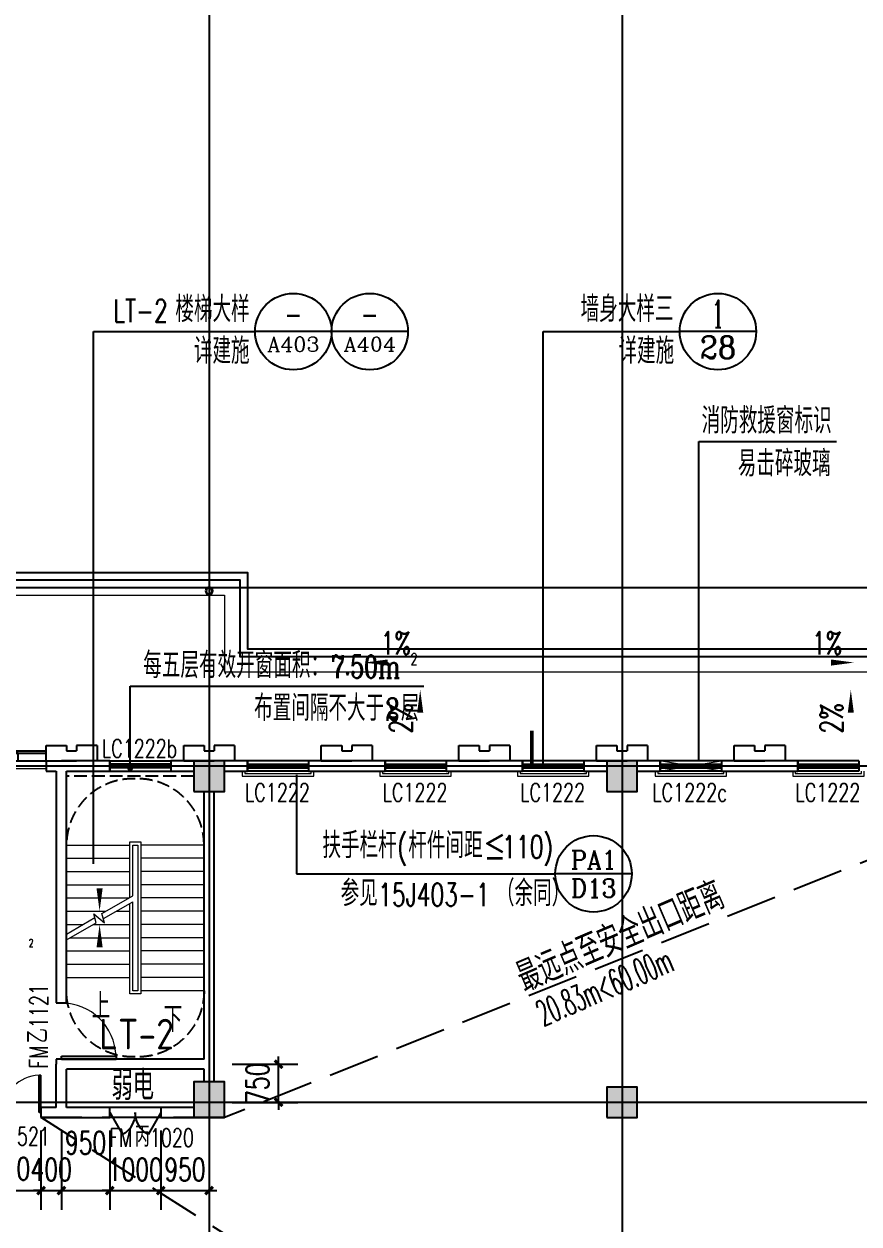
# Model space of a CAD drawing. Extents: x 1738711 to 2346805, y 1189731 to 2516152.
# Drawn here: x 1979659 to 1996042, y 1795938 to 1819485 of the extents above; entities that cross this region are included whole.
import ezdxf
from ezdxf.enums import TextEntityAlignment as Align

# ---------------------------------------------------------------- set-up
doc = ezdxf.new("R2010")
doc.units = 0
doc.header["$LTSCALE"] = 1000
doc.header["$MEASUREMENT"] = 0
doc.linetypes.add('DASH', pattern=[0.35, 0.25, -0.1])
doc.linetypes.add('复件 140224通州运河二期售楼部条件图_t3$0$X-ME SHAFT SH$0$X-B2$0$WATER_LINE', pattern=[0])
for name, color, linetype, lineweight in [('_0', 7, 'Continuous', 25), ('STAIR', 2, 'Continuous', 5), ('屋面水线', 6, 'Continuous', 15), ('栏杆', 6, 'Continuous', 15)]:
    doc.layers.add(name, color=color, linetype=linetype, lineweight=lineweight)
for name, color, linetype in [('A-Detl-Thin', 1, 'Continuous'), ('AR-TEXT', 7, 'Continuous'), ('COLUMN', 9, 'Continuous'), ('DIM_IDEN', 3, 'Continuous'), ('DIM_LEAD', 3, 'Continuous'), ('DIM_SYMB', 3, 'Continuous'), ('DOTE', 1, 'Continuous'), ('PUB_DIM', 3, 'Continuous'), ('PUB_HATCH', 8, 'Continuous'), ('PUB_TEXT', 7, 'Continuous'), ('SPACE_ALL', 1, 'Continuous'), ('WALL', 40, 'Continuous'), ('WINDOW', 144, 'Continuous'), ('WINDOW_TEXT', 7, 'Continuous'), ('YS', 6, 'Continuous'), ('文字', 6, 'Continuous'), ('疏散距离', 211, 'DASH'), ('看线', 8, 'Continuous')]:
    doc.layers.add(name, color=color, linetype=linetype)
doc.styles.add('_TCH_DIM', font='SIMPLEX', dxfattribs={"bigfont": 'GBCBIG'})
doc.styles.add('_TCH_DIM_T3', font='SIMPLEX', dxfattribs={"width": 0.705882, "bigfont": 'GBCBIG'})
doc.styles.add('_TCH_LABEL', font='COMPLEX', dxfattribs={"bigfont": 'GBCBIG'})
doc.styles.add('_TCH_SPACE', font='SIMPLEX', dxfattribs={"height": 5, "bigfont": 'GBCBIG'})
doc.styles.add('_TCH_WINDOW', font='SIMPLEX', dxfattribs={"height": 3.5, "bigfont": 'GBCBIG'})
doc.styles.get("Standard").update_dxf_attribs({"font": 'gbenor.shx', "bigfont": 'gbcbig.shx'})
doc.dimstyles.new('_TCH_ARCH&&150', dxfattribs={"dimtxt": 446.25, "dimasz": 150, "dimexe": 375, "dimexo": 450, "dimgap": 189.375, "dimtad": 1, "dimdec": 0, "dimzin": 0, "dimdsep": 46, "dimtxsty": '_TCH_DIM_T3', "dimblk": 'ARCHTICK', "dimcen": 0.09, "dimclrt": 7, "dimazin": 2, "dimtfac": 1, "dimtdec": 0, "dimtix": 1, "dimtmove": 2, "dimatfit": 3, "dimfxl": 1, "dimtolj": 1, "dimtzin": 0, "dimarcsym": 0})

# ---------------------------------------------------------------- blocks, each defined once
blk = doc.blocks.new('dgh321')
at = {"layer": 'WALL', "linetype": '复件 140224通州运河二期售楼部条件图_t3$0$X-ME SHAFT SH$0$X-B2$0$WATER_LINE'}
for p, q in [((3247025, -2494105), (3247425, -2494105)), ((3247025, -2494105), (3247025, -2494405)), ((3247425, -2494105), (3247625, -2494105)), ((3248025, -2494105), (3247625, -2494105)), ((3248025, -2494405), (3248025, -2494105)), ((3247425, -2494405), (3247425, -2494305)), ((3247425, -2494305), (3247625, -2494305)), ((3247625, -2494405), (3247625, -2494305)), ((3247025, -2494405), (3247425, -2494405)), ((3248025, -2494405), (3247625, -2494405))]:
    blk.add_line(p, q, dxfattribs=at)
blk = doc.blocks.new('hearherherhr')
at = {"layer": '看线', "linetype": 'DASH'}
for centre, start, end in [((1981792, 1704275), 87.7958, 180), ((1981892, 1704275), 0, 92.2042)]:
    blk.add_arc(centre, 1300, start, end, dxfattribs=at)
blk = doc.blocks.new('hreahearHERH')
at = {"layer": 'DIM_SYMB'}
for points in [[(1982542, 1701285, 0, 0, 0), (1982542, 1704950, 0, 0, 0), (1981142, 1704950, 0, 0, 0), (1981142, 1702975, 0, 120, 0), (1981142, 1703425, 0, 0, 0)], [(1981142, 1701545, 0, 0, 0), (1981142, 1702715, 0, 120, 0), (1981142, 1702265, 0, 0, 0)]]:
    blk.add_lwpolyline(points, format="xyseb", dxfattribs=at)
at = {"layer": 'STAIR'}
for p, q in [((1980492, 1704275), (1981732, 1704275)), ((1981732, 1703244), (1981732, 1704335)), ((1981732, 1704335), (1981952, 1704335)), ((1981792, 1703278), (1981792, 1704275)), ((1981792, 1704275), (1981892, 1704275)), ((1981892, 1704275), (1981892, 1701415)), ((1981952, 1704335), (1981952, 1701355)), ((1983192, 1704275), (1981952, 1704275)), ((1980492, 1704015), (1981732, 1704015)), ((1983192, 1704015), (1981952, 1704015)), ((1980492, 1703755), (1981732, 1703755)), ((1983192, 1703755), (1981952, 1703755)), ((1980492, 1703495), (1981732, 1703495)), ((1983192, 1703495), (1981952, 1703495)), ((1980492, 1703235), (1981717, 1703235)), ((1981189, 1702930), (1981792, 1703278)), ((1983192, 1703235), (1981952, 1703235)), ((1980492, 1702975), (1981267, 1702975)), ((1981216, 1702830), (1981792, 1703163)), ((1981467, 1702975), (1981732, 1702975)), ((1981732, 1701355), (1981732, 1703128)), ((1981792, 1701415), (1981792, 1703163)), ((1983192, 1702975), (1981952, 1702975)), ((1980492, 1702528), (1981051, 1702850)), ((1980492, 1702412), (1981077, 1702750)), ((1980492, 1702715), (1980817, 1702715)), ((1981017, 1702715), (1981732, 1702715)), ((1981077, 1702750), (1981031, 1702923)), ((1981031, 1702923), (1981237, 1702750)), ((1981237, 1702750), (1981189, 1702930)), ((1983192, 1702715), (1981952, 1702715)), ((1980566, 1702455), (1981732, 1702455)), ((1983192, 1702455), (1981952, 1702455)), ((1980492, 1702195), (1981732, 1702195)), ((1983192, 1702195), (1981952, 1702195)), ((1980492, 1701935), (1981732, 1701935)), ((1983192, 1701935), (1981952, 1701935)), ((1980492, 1701675), (1981732, 1701675)), ((1983192, 1701675), (1981952, 1701675)), ((1981952, 1701355), (1981732, 1701355)), ((1981892, 1701415), (1981792, 1701415)), ((1983192, 1701415), (1981952, 1701415))]:
    blk.add_line(p, q, dxfattribs=at)
at = {"layer": '_0'}
blk.add_blockref('hearherherhr', (0, 0), dxfattribs=at)
at = {"layer": '_0', "xscale": -1, "rotation": 180}
blk.add_blockref('hearherherhr', (0, 3405691), dxfattribs=at)
at = {"layer": 'PUB_TEXT', "color": 7, "style": '_TCH_DIM'}
for s, p in [('上', (1980986, 1700863)), ('下', (1982399, 1700603))]:
    blk.add_text(s, height=506, dxfattribs=at).set_placement(p)
blk = doc.blocks.new('hertaraeherah')
at = {"layer": '疏散距离', "ltscale": 4}
for points in [[(1989985, 2006659), (1973985, 2000259), (1970385, 2000259)], [(1989985, 1987859), (1970385, 2000259)]]:
    blk.add_lwpolyline(points, dxfattribs=at)
at = {"layer": 'DIM_LEAD', "color": 7, "style": '_TCH_DIM'}
blk.add_text('最远点至安全出口距离', height=600, rotation=23.1831, dxfattribs=at).set_placement((1979879, 2002692))
at = {"layer": '文字', "style": '_TCH_DIM_T3', "width": 0.49827}
blk.add_text('20.83m<60.00m', height=500, rotation=23.1831, dxfattribs=at).set_placement((1980244, 2002045))
blk = doc.blocks.new('haerraeherah')
at = {"layer": '栏杆'}
for points in [[(1950035, 1987459), (1950035, 1987559), (1951435, 1987559), (1951435, 1987459)], [(1950085, 1987459), (1950085, 1987509), (1951385, 1987509), (1951385, 1987459)]]:
    blk.add_lwpolyline(points, dxfattribs=at)
blk = doc.blocks.new('jtrshjtrhr')
at = {"layer": 'WINDOW', "linetype": '复件 140224通州运河二期售楼部条件图_t3$0$X-ME SHAFT SH$0$X-B2$0$WATER_LINE'}
for p, q in [((1962192, 1784875), (1980092, 1784875)), ((1962192, 1784825), (1980092, 1784825))]:
    blk.add_line(p, q, dxfattribs=at)
at = {"layer": '看线'}
blk.add_line((1962192, 1785025), (1980092, 1785025), dxfattribs=at)
for points in [[(1962742, 1785025), (1962822, 1785025), (1962822, 1784875), (1962742, 1784875)], [(1963262, 1785025), (1963342, 1785025), (1963342, 1784875), (1963262, 1784875)], [(1964767, 1785025), (1964847, 1785025), (1964847, 1784875), (1964767, 1784875)], [(1965287, 1785025), (1965367, 1785025), (1965367, 1784875), (1965287, 1784875)], [(1966792, 1785025), (1966872, 1785025), (1966872, 1784875), (1966792, 1784875)], [(1967312, 1785025), (1967392, 1785025), (1967392, 1784875), (1967312, 1784875)], [(1968817, 1785025), (1968897, 1785025), (1968897, 1784875), (1968817, 1784875)], [(1969337, 1785025), (1969417, 1785025), (1969417, 1784875), (1969337, 1784875)], [(1970842, 1785025), (1970922, 1785025), (1970922, 1784875), (1970842, 1784875)], [(1971362, 1785025), (1971442, 1785025), (1971442, 1784875), (1971362, 1784875)], [(1972867, 1785025), (1972947, 1785025), (1972947, 1784875), (1972867, 1784875)], [(1973387, 1785025), (1973467, 1785025), (1973467, 1784875), (1973387, 1784875)], [(1974892, 1785025), (1974972, 1785025), (1974972, 1784875), (1974892, 1784875)], [(1975412, 1785025), (1975492, 1785025), (1975492, 1784875), (1975412, 1784875)], [(1976917, 1785025), (1976997, 1785025), (1976997, 1784875), (1976917, 1784875)], [(1977437, 1785025), (1977517, 1785025), (1977517, 1784875), (1977437, 1784875)], [(1978942, 1785025), (1979022, 1785025), (1979022, 1784875), (1978942, 1784875)], [(1979462, 1785025), (1979542, 1785025), (1979542, 1784875), (1979462, 1784875)]]:
    blk.add_lwpolyline(points, close=True, dxfattribs=at)
blk = doc.blocks.new('A$C68B42598')
at = {"layer": 'YS'}
for radius in [70, 60]:
    blk.add_circle((70, 70), radius, dxfattribs=at)
blk = doc.blocks.new('jtrsjhtrh')
at = {"layer": 'A-Detl-Thin', "const_width": 20}
blk.add_lwpolyline([(397699, 368025), (397899, 368025), (397899, 366825), (397699, 366825)], close=True, dxfattribs=at)
for points in [[(397899, 366825), (397699, 368025)], [(397699, 366825), (397899, 368025)]]:
    blk.add_lwpolyline(points, dxfattribs=at)
blk = doc.blocks.new('_ArchTick')
at = {"color": 0, "linetype": 'ByBlock', "const_width": 0.4}
blk.add_lwpolyline([(-0.5, -0.5), (0.5, 0.5)], dxfattribs=at)
blk = doc.blocks.new('*D2729')
at = {"layer": 'Defpoints', "color": 0, "transparency": 16777216}
for p in [(1983292, 1799075), (1984654, 1799075), (1983292, 1798325)]:
    blk.add_point(p, dxfattribs=at)
at = {"layer": 'PUB_DIM', "color": 0, "lineweight": -2, "transparency": 16777216}
for p, q in [((1983742, 1799075), (1985029, 1799075)), ((1984654, 1799075), (1984654, 1799225)), ((1984654, 1798325), (1984654, 1799075)), ((1983742, 1798325), (1985029, 1798325)), ((1984654, 1798325), (1984654, 1798175))]:
    blk.add_line(p, q, dxfattribs=at)
at = {"layer": 'PUB_DIM', "color": 0, "lineweight": -2, "transparency": 16777216, "xscale": 150, "yscale": 150, "zscale": 150}
for p, rotation in [((1984654, 1799075), 270), ((1984654, 1798325), 90)]:
    blk.add_blockref('_ArchTick', p, dxfattribs=dict(at, rotation=rotation))
at = {"layer": 'PUB_DIM', "color": 7, "transparency": 16777216, "insert": (1984242, 1798700), "char_height": 446.2, "attachment_point": 5, "rotation": 90, "style": '_TCH_DIM_T3'}
blk.add_mtext('\\A1;750', dxfattribs=at)
blk = doc.blocks.new('*D2777')
at = {"layer": 'Defpoints', "color": 0, "transparency": 16777216}
for p in [(1978492, 1798225), (1979992, 1798225), (1979992, 1796594)]:
    blk.add_point(p, dxfattribs=at)
at = {"layer": 'PUB_DIM', "color": 0, "lineweight": -2, "transparency": 16777216}
for p, q in [((1978492, 1797775), (1978492, 1796219)), ((1979992, 1797775), (1979992, 1796219)), ((1978492, 1796594), (1979992, 1796594))]:
    blk.add_line(p, q, dxfattribs=at)
at = {"layer": 'PUB_DIM', "color": 0, "lineweight": -2, "transparency": 16777216, "xscale": 150, "yscale": 150, "zscale": 150, "rotation": 180}
blk.add_blockref('_ArchTick', (1978492, 1796594), dxfattribs=at)
at = {"layer": 'PUB_DIM', "color": 0, "lineweight": -2, "transparency": 16777216, "xscale": 150, "yscale": 150, "zscale": 150}
blk.add_blockref('_ArchTick', (1979992, 1796594), dxfattribs=at)
at = {"layer": 'PUB_DIM', "color": 7, "transparency": 16777216, "insert": (1979242, 1797023), "char_height": 446.2, "attachment_point": 5, "style": '_TCH_DIM_T3'}
blk.add_mtext('\\A1;1500', dxfattribs=at)
blk = doc.blocks.new('*D2778')
at = {"layer": 'Defpoints', "color": 0, "transparency": 16777216}
for p in [(1979992, 1798225), (1980392, 1798225), (1980392, 1796594)]:
    blk.add_point(p, dxfattribs=at)
at = {"layer": 'PUB_DIM', "color": 0, "lineweight": -2, "transparency": 16777216}
for p, q in [((1979992, 1797775), (1979992, 1796219)), ((1980392, 1797775), (1980392, 1796219)), ((1979992, 1796594), (1979842, 1796594)), ((1979992, 1796594), (1980392, 1796594)), ((1980392, 1796594), (1980542, 1796594))]:
    blk.add_line(p, q, dxfattribs=at)
at = {"layer": 'PUB_DIM', "color": 0, "lineweight": -2, "transparency": 16777216, "xscale": 150, "yscale": 150, "zscale": 150}
blk.add_blockref('_ArchTick', (1979992, 1796594), dxfattribs=at)
at = {"layer": 'PUB_DIM', "color": 0, "lineweight": -2, "transparency": 16777216, "xscale": 150, "yscale": 150, "zscale": 150, "rotation": 180}
blk.add_blockref('_ArchTick', (1980392, 1796594), dxfattribs=at)
at = {"layer": 'PUB_DIM', "color": 7, "transparency": 16777216, "insert": (1980192, 1797007), "char_height": 446.2, "attachment_point": 5, "style": '_TCH_DIM_T3'}
blk.add_mtext('\\A1;400', dxfattribs=at)
blk = doc.blocks.new('*D2779')
at = {"layer": 'Defpoints', "color": 0, "transparency": 16777216}
for p in [(1980392, 1798225), (1981342, 1798225), (1981342, 1796594)]:
    blk.add_point(p, dxfattribs=at)
at = {"layer": 'PUB_DIM', "color": 0, "lineweight": -2, "transparency": 16777216}
for p, q in [((1980392, 1797775), (1980392, 1796219)), ((1981342, 1797775), (1981342, 1796219)), ((1980392, 1796594), (1981342, 1796594))]:
    blk.add_line(p, q, dxfattribs=at)
at = {"layer": 'PUB_DIM', "color": 0, "lineweight": -2, "transparency": 16777216, "xscale": 150, "yscale": 150, "zscale": 150, "rotation": 180}
blk.add_blockref('_ArchTick', (1980392, 1796594), dxfattribs=at)
at = {"layer": 'PUB_DIM', "color": 0, "lineweight": -2, "transparency": 16777216, "xscale": 150, "yscale": 150, "zscale": 150}
blk.add_blockref('_ArchTick', (1981342, 1796594), dxfattribs=at)
at = {"layer": 'PUB_DIM', "color": 7, "transparency": 16777216, "insert": (1980867, 1797532), "char_height": 446.2, "attachment_point": 5, "style": '_TCH_DIM_T3'}
blk.add_mtext('\\A1;950', dxfattribs=at)
blk = doc.blocks.new('*D2780')
at = {"layer": 'Defpoints', "color": 0, "transparency": 16777216}
for p in [(1981342, 1798225), (1982342, 1798225), (1982342, 1796594)]:
    blk.add_point(p, dxfattribs=at)
at = {"layer": 'PUB_DIM', "color": 0, "lineweight": -2, "transparency": 16777216}
for p, q in [((1981342, 1797775), (1981342, 1796219)), ((1982342, 1797775), (1982342, 1796219)), ((1981342, 1796594), (1981192, 1796594)), ((1981342, 1796594), (1982342, 1796594)), ((1982342, 1796594), (1982492, 1796594))]:
    blk.add_line(p, q, dxfattribs=at)
at = {"layer": 'PUB_DIM', "color": 0, "lineweight": -2, "transparency": 16777216, "xscale": 150, "yscale": 150, "zscale": 150}
blk.add_blockref('_ArchTick', (1981342, 1796594), dxfattribs=at)
at = {"layer": 'PUB_DIM', "color": 0, "lineweight": -2, "transparency": 16777216, "xscale": 150, "yscale": 150, "zscale": 150, "rotation": 180}
blk.add_blockref('_ArchTick', (1982342, 1796594), dxfattribs=at)
at = {"layer": 'PUB_DIM', "color": 7, "transparency": 16777216, "insert": (1981842, 1797007), "char_height": 446.2, "attachment_point": 5, "style": '_TCH_DIM_T3'}
blk.add_mtext('\\A1;1000', dxfattribs=at)
blk = doc.blocks.new('*D2781')
at = {"layer": 'Defpoints', "color": 0, "transparency": 16777216}
for p in [(1982342, 1798225), (1983292, 1798225), (1983292, 1796594)]:
    blk.add_point(p, dxfattribs=at)
at = {"layer": 'PUB_DIM', "color": 0, "lineweight": -2, "transparency": 16777216}
for p, q in [((1982342, 1797775), (1982342, 1796219)), ((1983292, 1797775), (1983292, 1796219)), ((1982342, 1796594), (1982192, 1796594)), ((1982342, 1796594), (1983292, 1796594)), ((1983292, 1796594), (1983442, 1796594))]:
    blk.add_line(p, q, dxfattribs=at)
at = {"layer": 'PUB_DIM', "color": 0, "lineweight": -2, "transparency": 16777216, "xscale": 150, "yscale": 150, "zscale": 150}
blk.add_blockref('_ArchTick', (1982342, 1796594), dxfattribs=at)
at = {"layer": 'PUB_DIM', "color": 0, "lineweight": -2, "transparency": 16777216, "xscale": 150, "yscale": 150, "zscale": 150, "rotation": 180}
blk.add_blockref('_ArchTick', (1983292, 1796594), dxfattribs=at)
at = {"layer": 'PUB_DIM', "color": 7, "transparency": 16777216, "insert": (1982817, 1797007), "char_height": 446.2, "attachment_point": 5, "style": '_TCH_DIM_T3'}
blk.add_mtext('\\A1;950', dxfattribs=at)
blk = doc.blocks.new('$TCHSYS$WIN2D')
for p, q in [((-0.5, 0.5), (0.5, 0.5)), ((-0.5, 0.5), (-0.5, -0.5)), ((0.5, 0.5), (0.5, -0.5)), ((0.5, 0.167), (-0.5, 0.167)), ((0.5, -0.167), (-0.5, -0.167)), ((-0.5, -0.5), (0.5, -0.5))]:
    blk.add_line(p, q)
blk = doc.blocks.new('$DorLib2D$00000001')
for p, q in [((0.45, 0.975), (0.5, 0.975)), ((0.45, 0), (0.45, 0.975)), ((0.5, 0), (0.5, 0.975)), ((0.5, 0), (0.45, 0))]:
    blk.add_line(p, q)
at = {"lineweight": 13}
blk.add_arc((0.475, 0), 0.975, 91.4693, 180, dxfattribs=at)
blk = doc.blocks.new('$DorLib2D$00000231')
at = {"color": 0}
for p, q in [((-0.5, 0), (-0.25, 0.433)), ((0.5, 0), (0.25, 0.433))]:
    blk.add_line(p, q, dxfattribs=at)
for centre, start, end in [((-0.5, 0), 0, 60), ((0.5, 0), 120, 180)]:
    blk.add_arc(centre, 0.5, start, end, dxfattribs=at)
blk = doc.blocks.new('$DorLib2D$00000002')
for p, q in [((-0.5, 0), (-0.5, 0.4875)), ((-0.475, 0.4875), (-0.5, 0.4875)), ((-0.475, 0), (-0.475, 0.4875)), ((0.475, 0), (0.475, 0.4875)), ((0.475, 0.4875), (0.5, 0.4875)), ((0.5, 0), (0.5, 0.4875)), ((-0.5, 0), (-0.475, 0)), ((0.5, 0), (0.475, 0))]:
    blk.add_line(p, q)
at = {"lineweight": 13}
for centre, start, end in [((-0.4875, 0), 0, 88.53072), ((0.4875, 0), 91.46928, 180)]:
    blk.add_arc(centre, 0.4875, start, end, dxfattribs=at)
blk = doc.blocks.new('_FZH')
blk.add_lwpolyline([(-0.5, -0.5), (0.5, -0.5), (0.5, 0.5), (-0.5, 0.5)], close=True)
at = {"layer": 'PUB_HATCH'}
blk.add_solid([(-0.5, -0.5), (0.5, -0.5), (-0.5, 0.5), (0.5, 0.5)], dxfattribs=at)

msp = doc.modelspace()

# ---------------------------------------------------------------- linework, layer by layer
at = {"layer": 'DIM_IDEN'}
for p, q in [((1981024.7, 1813449.3), (1984193, 1813449.3)), ((1981024.7, 1803007.9), (1981024.7, 1813449.3)), ((1985693, 1813449.3), (1984193, 1813449.3)), ((1987193, 1813449.3), (1985693, 1813449.3)), ((1989847.3, 1813449.3), (1992524.1, 1813449.3)), ((1989847.3, 1804871.3), (1989847.3, 1813449.3)), ((1994024.1, 1813449.3), (1992524.1, 1813449.3)), ((1981742.6, 1804887.4), (1981742.6, 1806493.3)), ((1981742.6, 1806493.3), (1987506.9, 1806493.3)), ((1985008.4, 1804751.2), (1985008.4, 1802808.9)), ((1985008.4, 1802808.9), (1990083.5, 1802808.9)), ((1991583.5, 1802808.9), (1990083.5, 1802808.9))]:
    msp.add_line(p, q, dxfattribs=at)
at = {"layer": 'DIM_IDEN', "const_width": 75}
msp.add_lwpolyline([(1989622.3, 1804871.3), (1989622.3, 1805621.3)], dxfattribs=at)
at = {"layer": 'DIM_IDEN', "const_width": 60}
msp.add_lwpolyline([(1981742.6, 1804857.4, 1), (1981742.6, 1804917.4, 1)], format="xyb", close=True, dxfattribs=at)
at = {"layer": 'DIM_IDEN'}
for points in [[(1985008.4, 1804751.2, 1), (1985008.4, 1804751.2, 1)], [(1981024.7, 1803007.9, 1), (1981024.7, 1803007.9, 1)]]:
    msp.add_lwpolyline(points, format="xyb", close=True, dxfattribs=at)
for centre in [(1984943, 1813449.3), (1986443, 1813449.3), (1993274.1, 1813449.3), (1990833.5, 1802808.9)]:
    msp.add_circle(centre, 750, dxfattribs=at)
at = {"layer": 'DIM_LEAD'}
for p, q in [((1992898.9, 1805038), (1992898.9, 1811292.1)), ((1992898.9, 1811292.1), (1995602.1, 1811292.1))]:
    msp.add_line(p, q, dxfattribs=at)
at = {"layer": 'DIM_SYMB'}
for points in [[(1987482.3, 1806955, 0, 0, 0), (1986341.3, 1806955, 0, 120, 0), (1986791.3, 1806955, 0, 0, 0)], [(1994803.8, 1806955, 0, 0, 0), (1995944.8, 1806955, 0, 120, 0), (1995494.8, 1806955, 0, 0, 0)], [(1987432.4, 1805278.3, 0, 0, 0), (1987432.4, 1806419.3, 0, 120, 0), (1987432.4, 1805969.3, 0, 0, 0)], [(1995881.3, 1805278.3, 0, 0, 0), (1995881.3, 1806419.3, 0, 120, 0), (1995881.3, 1805969.3, 0, 0, 0)]]:
    msp.add_lwpolyline(points, format="xyseb", dxfattribs=at)
at = {"layer": 'DOTE'}
for p, q in [((1983291.9, 1820349.3), (1983291.9, 1782657.1)), ((1991391.9, 1820349.3), (1991391.9, 1782657.1)), ((1958991.9, 1808425.4), (2001891.9, 1808425.4)), ((1919991.9, 1804925.4), (2001891.9, 1804925.4)), ((2001891.9, 1798325.4), (1919991.9, 1798325.4))]:
    msp.add_line(p, q, dxfattribs=at)
at = {"layer": 'WALL', "linetype": '复件 140224通州运河二期售楼部条件图_t3$0$X-ME SHAFT SH$0$X-B2$0$WATER_LINE'}
for p, q in [((1980091.9, 1805025.4), (1980391.9, 1805025.4)), ((1980091.9, 1805025.4), (1980091.9, 1804825.4)), ((1981341.9, 1805025.4), (1980391.9, 1805025.4)), ((1981341.9, 1804825.4), (1981341.9, 1805025.4)), ((1982991.9, 1805025.4), (1982541.9, 1805025.4)), ((1982541.9, 1805025.4), (1982541.9, 1804825.4)), ((1984041.9, 1805025.4), (1983591.9, 1805025.4)), ((1984041.9, 1804825.4), (1984041.9, 1805025.4)), ((1986741.9, 1805025.4), (1985241.9, 1805025.4)), ((1985241.9, 1805025.4), (1985241.9, 1804825.4)), ((1986741.9, 1804825.4), (1986741.9, 1805025.4)), ((1989441.9, 1805025.4), (1987941.9, 1805025.4)), ((1987941.9, 1805025.4), (1987941.9, 1804825.4)), ((1989441.9, 1804825.4), (1989441.9, 1805025.4)), ((1991091.9, 1805025.4), (1990641.9, 1805025.4)), ((1990641.9, 1805025.4), (1990641.9, 1804825.4)), ((1992141.9, 1805025.4), (1991691.9, 1805025.4)), ((1992141.9, 1804825.4), (1992141.9, 1805025.4)), ((1994841.9, 1805025.4), (1993341.9, 1805025.4)), ((1993341.9, 1805025.4), (1993341.9, 1804825.4)), ((1994841.9, 1804825.4), (1994841.9, 1805025.4)), ((1980091.9, 1804825.4), (1980291.9, 1804825.4)), ((1980491.9, 1804825.4), (1981341.9, 1804825.4)), ((1982541.9, 1804825.4), (1982991.9, 1804825.4)), ((1983591.9, 1804825.4), (1984041.9, 1804825.4)), ((1985241.9, 1804825.4), (1986741.9, 1804825.4)), ((1987941.9, 1804825.4), (1989441.9, 1804825.4)), ((1990641.9, 1804825.4), (1991091.9, 1804825.4)), ((1991691.9, 1804825.4), (1992141.9, 1804825.4)), ((1993341.9, 1804825.4), (1994841.9, 1804825.4))]:
    msp.add_line(p, q, dxfattribs=at)
at = {"layer": 'WALL'}
for p, q in [((1980291.9, 1804825.4), (1980291.9, 1800275.4)), ((1980491.9, 1800275.4), (1980491.9, 1804825.4)), ((1983191.9, 1799175.4), (1983191.9, 1804425.4)), ((1983391.9, 1799075.4), (1983391.9, 1804425.4)), ((1980291.9, 1800275.4), (1980491.9, 1800275.4)), ((1980491.9, 1799175.4), (1980291.9, 1799175.4)), ((1980291.9, 1799175.4), (1980291.9, 1799075.4)), ((1980291.9, 1798225.4), (1980291.9, 1799075.4)), ((1983191.9, 1799175.4), (1980491.9, 1799175.4)), ((1983391.9, 1798725.4), (1983391.9, 1799075.4)), ((1980491.9, 1798225.4), (1980491.9, 1798975.4)), ((1983191.9, 1798975.4), (1980491.9, 1798975.4)), ((1983191.9, 1798725.4), (1983191.9, 1798975.4)), ((1980291.9, 1798225.4), (1979991.9, 1798225.4)), ((1979991.9, 1798225.4), (1979991.9, 1798025.4)), ((1981341.9, 1798225.4), (1980491.9, 1798225.4)), ((1981341.9, 1798025.4), (1981341.9, 1798225.4)), ((1982991.9, 1798225.4), (1982341.9, 1798225.4)), ((1982341.9, 1798225.4), (1982341.9, 1798025.4)), ((1979991.9, 1798025.4), (1980391.9, 1798025.4)), ((1980391.9, 1798025.4), (1981341.9, 1798025.4)), ((1982341.9, 1798025.4), (1982991.9, 1798025.4))]:
    msp.add_line(p, q, dxfattribs=at)
at = {"layer": 'WALL', "linetype": '复件 140224通州运河二期售楼部条件图_t3$0$X-ME SHAFT SH$0$X-B2$0$WATER_LINE'}
for points in [[(1942291.9, 1805725.4), (1942291.9, 1807225.4), (1958241.9, 1807225.4), (1958241.9, 1808725.4), (1984041.9, 1808725.4), (1984041.9, 1807225.4), (1999991.9, 1807225.4), (1999991.9, 1805725.4)], [(1942441.9, 1805725.4), (1942441.9, 1807075.4), (1958391.9, 1807075.4), (1958391.9, 1808575.4), (1983891.9, 1808575.4), (1983891.9, 1807075.4), (1999841.9, 1807075.4), (1999841.9, 1805725.4)]]:
    msp.add_lwpolyline(points, dxfattribs=at)
at = {"layer": 'WINDOW'}
for p, q in [((1982341.9, 1798225.4), (1981341.9, 1798225.4)), ((1982341.9, 1798025.4), (1981341.9, 1798025.4))]:
    msp.add_line(p, q, dxfattribs=at)
at = {"layer": '屋面水线'}
msp.add_line((1991391.9, 1806775.4), (1991391.9, 1807075.4), dxfattribs=at)
msp.add_lwpolyline([(1942441.9, 1806775.4), (1958691.9, 1806775.4), (1958691.9, 1808275.4), (1983591.9, 1808275.4), (1983591.9, 1806775.4), (1999841.9, 1806775.4)], dxfattribs=at)
at = {"layer": '栏杆'}
for points in [[(1977991.9, 1804925.4), (1980091.9, 1804925.4)], [(1977991.9, 1804875.4), (1980091.9, 1804875.4)]]:
    msp.add_lwpolyline(points, dxfattribs=at)
at = {"layer": '看线', "linetype": 'DASH'}
msp.add_line((1982991.9, 1804725.4), (1980491.9, 1804725.4), dxfattribs=at)

# ---------------------------------------------------------------- block references
at = {"xscale": -1, "rotation": 180}
msp.add_blockref('jtrshjtrhr', (0, 3590050.8), dxfattribs=at)
at = {"rotation": 90}
msp.add_blockref('jtrsjhtrh', (2360177.4, 1407126.6), dxfattribs=at)
at = {"layer": '_0'}
for name, p in [('hreahearHERH', (0, 99100)), ('hertaraeherah', (9607.3, -202233.7))]:
    msp.add_blockref(name, p, dxfattribs=at)
at = {"layer": '_0', "xscale": -1, "rotation": 180}
for p in [(33907.3, 3792284.5), (36607.3, 3792284.5), (39307.3, 3792284.5), (42007.3, 3792284.5), (44707.3, 3792284.5)]:
    msp.add_blockref('haerraeherah', p, dxfattribs=at)
at = {"layer": 'COLUMN', "linetype": '复件 140224通州运河二期售楼部条件图_t3$0$X-ME SHAFT SH$0$X-B2$0$WATER_LINE'}
for p, xscale, yscale, zscale, rotation in [((1983291.9, 1804725.4), 599.9999998132698, 600.0000003085006, 600.0000003085006, 8.982410239400789e-09), ((1991391.9, 1804725.4), 599.9999998849817, 600.0000002991874, 600.0000002991874, 359.9999999960202), ((1983291.9, 1798375.4), 599.9999996582046, 700.0000001995359, 700.0000001995359, 359.9999999735197), ((1991391.9, 1798325.4), 600.0000006018672, 599.9999993753154, 599.9999993753154, 5.823003065859199e-08)]:
    msp.add_blockref('_FZH', p, dxfattribs=dict(at, xscale=xscale, yscale=yscale, zscale=zscale, rotation=rotation))
at = {"layer": 'WALL', "linetype": '复件 140224通州运河二期售楼部条件图_t3$0$X-ME SHAFT SH$0$X-B2$0$WATER_LINE', "xscale": -1, "rotation": 180}
for p in [(-1266933.3, -689079.5), (-1264233.3, -689079.5), (-1261533.3, -689079.5), (-1258833.3, -689079.5), (-1256133.3, -689079.5), (-1253433.3, -689079.5)]:
    msp.add_blockref('dgh321', p, dxfattribs=at)
at = {"layer": 'WINDOW', "linetype": '复件 140224通州运河二期售楼部条件图_t3$0$X-ME SHAFT SH$0$X-B2$0$WATER_LINE'}
ref = msp.add_blockref('$TCHSYS$WIN2D', (1981941.9, 1804925.4), dxfattribs=dict(at, xscale=1200, yscale=200, zscale=1200))
ref.add_attrib('A', 'LC1222b', (1981185.9, 1805090.5), dxfattribs={"layer": 'WINDOW_TEXT', "linetype": '复件 140224通州运河二期售楼部条件图_t3$0$X-ME SHAFT SH$0$X-B2$0$WATER_LINE', "ltscale": 0.5, "height": 357, "style": '_TCH_WINDOW', "width": 0.705882})
ref = msp.add_blockref('$TCHSYS$WIN2D', (1984641.9, 1804925.4), dxfattribs=dict(at, xscale=-1200, yscale=200, zscale=-1200))
ref.add_attrib('A', 'LC1222', (1983993.9, 1804227.1), dxfattribs={"layer": 'WINDOW_TEXT', "linetype": '复件 140224通州运河二期售楼部条件图_t3$0$X-ME SHAFT SH$0$X-B2$0$WATER_LINE', "ltscale": 0.5, "height": 357, "style": '_TCH_WINDOW', "width": 0.705882})
ref = msp.add_blockref('$TCHSYS$WIN2D', (1987341.9, 1804925.4), dxfattribs=dict(at, xscale=-1200, yscale=200, zscale=-1200))
ref.add_attrib('A', 'LC1222', (1986693.9, 1804227.1), dxfattribs={"layer": 'WINDOW_TEXT', "linetype": '复件 140224通州运河二期售楼部条件图_t3$0$X-ME SHAFT SH$0$X-B2$0$WATER_LINE', "ltscale": 0.5, "height": 357, "style": '_TCH_WINDOW', "width": 0.705882})
ref = msp.add_blockref('$TCHSYS$WIN2D', (1990041.9, 1804925.4), dxfattribs=dict(at, xscale=-1200, yscale=200, zscale=-1200))
ref.add_attrib('A', 'LC1222', (1989393.9, 1804227.1), dxfattribs={"layer": 'WINDOW_TEXT', "linetype": '复件 140224通州运河二期售楼部条件图_t3$0$X-ME SHAFT SH$0$X-B2$0$WATER_LINE', "ltscale": 0.5, "height": 357, "style": '_TCH_WINDOW', "width": 0.705882})
ref = msp.add_blockref('$TCHSYS$WIN2D', (1992741.9, 1804925.4), dxfattribs=dict(at, xscale=-1200, yscale=200, zscale=-1200))
ref.add_attrib('A', 'LC1222c', (1991985.9, 1804227.1), dxfattribs={"layer": 'WINDOW_TEXT', "linetype": '复件 140224通州运河二期售楼部条件图_t3$0$X-ME SHAFT SH$0$X-B2$0$WATER_LINE', "ltscale": 0.5, "height": 357, "style": '_TCH_WINDOW', "width": 0.705882})
ref = msp.add_blockref('$TCHSYS$WIN2D', (1995441.9, 1804925.4), dxfattribs=dict(at, xscale=-1200, yscale=200, zscale=-1200))
ref.add_attrib('A', 'LC1222', (1994793.9, 1804227.1), dxfattribs={"layer": 'WINDOW_TEXT', "linetype": '复件 140224通州运河二期售楼部条件图_t3$0$X-ME SHAFT SH$0$X-B2$0$WATER_LINE', "ltscale": 0.5, "height": 357, "style": '_TCH_WINDOW', "width": 0.705882})
at = {"layer": 'WINDOW'}
for name, p, xscale, yscale, zscale, rotation in [('$DorLib2D$00000001', (1980391.9, 1799725.4), -1100, -1100, -1100, 89.99999984016144), ('$DorLib2D$00000002', (1979241.9, 1798125.4), -1500, -1500, -1500, 179.9999998841856), ('$DorLib2D$00000231', (1981841.9, 1798125.4), -1000, 1000, -1000, 179.9999998429446)]:
    msp.add_blockref(name, p, dxfattribs=dict(at, xscale=xscale, yscale=yscale, zscale=zscale, rotation=rotation))
at = {"layer": 'YS', "xscale": -1, "rotation": 180}
msp.add_blockref('A$C68B42598', (1983221.9, 1808431.8), dxfattribs=at)

# ---------------------------------------------------------------- texts
at = {"layer": 'AR-TEXT'}
for s, height, p in [('LT-2', 600, (1981133.7, 1799364.2)), ('弱电', 578.72, (1981376.7, 1798370.9))]:
    msp.add_text(s, height=height, dxfattribs=at).set_placement(p)
at = {"layer": 'PUB_TEXT', "color": 7}
for s, height, style, p in [('楼梯大样', 506.38, '_TCH_DIM', (1982628.1, 1813634.7)), ('墙身大样三', 506.38, '_TCH_DIM', (1990579.4, 1813640.3)), ('详建施', 506.38, '_TCH_DIM', (1982991.1, 1812817.1)), ('详建施', 506.38, '_TCH_DIM', (1991322.2, 1812817.1)), ('消防救援窗标识', 506.38, '_TCH_DIM', (1992953.6, 1811449.6)), ('易击碎玻璃', 506.38, '_TCH_DIM', (1993662.9, 1810609.6)), ('每五层有效开窗面积：', 506.38, '_TCH_LABEL', (1981998.2, 1806650.8)), ('布置间隔不大于', 506.38, '_TCH_LABEL', (1984173, 1805810.8)), ('层', 506.4, '_TCH_LABEL', (1987053.4, 1805810.8)), ('扶手栏杆', 506.38, '_TCH_DIM', (1985513.5, 1803115.1)), ('杆件间距≤', 506.38, '_TCH_DIM', (1987198, 1803115.1)), ('参见', 506.38, '_TCH_DIM', (1985871.2, 1802176.7)), ('（余同）', 506.38, '_TCH_DIM', (1988918.4, 1802176.7))]:
    msp.add_text(s, height=height, dxfattribs=dict(at, style=style)).set_placement(p)
at = {"layer": 'PUB_TEXT', "color": 7, "width": 0.705882}
for s, height, style, p in [('LT-2', 446.25, '_TCH_DIM', (1981413.1, 1813634.7)), ('1%%%', 446.25, '_TCH_DIM', (1986656.8, 1807112.5)), ('1%%%', 446.25, '_TCH_DIM', (1995119.3, 1807112.5)), ('7.50m', 446.25, '_TCH_LABEL', (1985684.4, 1806650.8)), ('2', 223.1, '_TCH_LABEL', (1987244.4, 1806913.3)), ('2', 446.2, '_TCH_LABEL', (1986753.4, 1805810.8)), ('(', 446.2, '_TCH_DIM', (1986988, 1803115.1)), ('110)', 446.25, '_TCH_DIM', (1989041, 1803115.1)), ('15J403-1', 446.25, '_TCH_DIM', (1986608.4, 1802176.7))]:
    msp.add_text(s, height=height, dxfattribs=dict(at, style=style)).set_placement(p)
at = {"layer": 'PUB_TEXT', "color": 7, "style": '_TCH_LABEL'}
for s, height, p, p2 in [('1', 535.4, (1993159.4, 1813531.6), (1993388.9, 1813531.6)), ('A403', 283.33, (1984430.3, 1813060.4), (1985455.7, 1813060.4)), ('A404', 277.98, (1985926.8, 1813064.9), (1986959.3, 1813064.9)), ('28', 439.31, (1992918.5, 1812921.6), (1993629.8, 1812921.6)), ('PA1', 362.28, (1990385, 1802904.4), (1991282.1, 1802904.4)), ('D13', 366.2, (1990388.9, 1802347.6), (1991278.2, 1802347.6))]:
    msp.add_text(s, height=height, dxfattribs=at).set_placement(p, p2, align=Align.FIT)
at = {"layer": 'PUB_TEXT', "color": 7, "style": '_TCH_LABEL', "width": 0.777778}
for p, p2 in [((1984769, 1813532.3), (1985117, 1813532.3)), ((1986269, 1813532.3), (1986617, 1813532.3))]:
    msp.add_text('-', height=522, dxfattribs=at).set_placement(p, p2, align=Align.FIT)
at = {"layer": 'PUB_TEXT', "color": 7, "style": '_TCH_DIM', "width": 0.705882}
for p in [(1987274.9, 1805563.8), (1995723.8, 1805563.8)]:
    msp.add_text('2%%%', height=446.25, rotation=90, dxfattribs=at).set_placement(p)
at = {"layer": 'SPACE_ALL', "color": 0, "style": '_TCH_SPACE', "width": 0.705882}
msp.add_text('2', height=153, dxfattribs=at).set_placement((1979751.8, 1801377.4))
at = {"layer": 'WINDOW_TEXT', "style": '_TCH_WINDOW', "width": 0.705882}
for s, rotation, p in [('1121', 90, (1980126.9, 1799782.8)), ('FM', 90, (1980126.9, 1798984)), ('1521', 360, (1979304.6, 1797479.6)), ('FM', 360, (1981330.2, 1797453.3)), ('1020', 360, (1982129.1, 1797453.3))]:
    msp.add_text(s, height=357, rotation=rotation, dxfattribs=at).set_placement(p)
at = {"layer": 'WINDOW_TEXT', "style": '_TCH_WINDOW'}
for s, rotation, p in [('乙', 90, (1980126.9, 1799488)), ('丙', 360, (1981834.2, 1797453.3))]:
    msp.add_text(s, height=405.1, rotation=rotation, dxfattribs=at).set_placement(p)

# ---------------------------------------------------------------- dimensions: what is measured, and where the dimension line sits
at = {"layer": 'PUB_DIM'}
for p1, p2, distance, picture, middle in [((1983291.9, 1798325.4), (1983291.9, 1799075.4), -1362.3, '*D2729', (1984241.7, 1798700.4)), ((1979991.9, 1798225.4), (1980391.9, 1798225.4), -1631, '*D2778', (1980191.9, 1797006.9)), ((1981341.9, 1798225.4), (1982341.9, 1798225.4), -1631, '*D2780', (1981841.9, 1797006.9)), ((1982341.9, 1798225.4), (1983291.9, 1798225.4), -1631, '*D2781', (1982816.9, 1797006.9))]:
    dim = msp.add_aligned_dim(p1=p1, p2=p2, distance=distance, dimstyle='_TCH_ARCH&&150', dxfattribs=at)
    dim.commit()
    dim.dimension.update_dxf_attribs({"geometry": picture, "text_midpoint": middle})
for base, p1, p2, picture, middle in [((1979991.9, 1796594.4), (1978491.9, 1798225.4), (1979991.9, 1798225.4), '*D2777', (1979241.9, 1797022.5)), ((1981341.9, 1796594.4), (1980391.9, 1798225.4), (1981341.9, 1798225.4), '*D2779', (1980866.9, 1797531.9))]:
    dim = msp.add_linear_dim(base=base, p1=p1, p2=p2, angle=360, dimstyle='_TCH_ARCH&&150', dxfattribs=at)
    dim.commit()
    dim.dimension.update_dxf_attribs({"geometry": picture, "text_midpoint": middle, "dimtype": 129})

doc.saveas('drawing.dxf')
